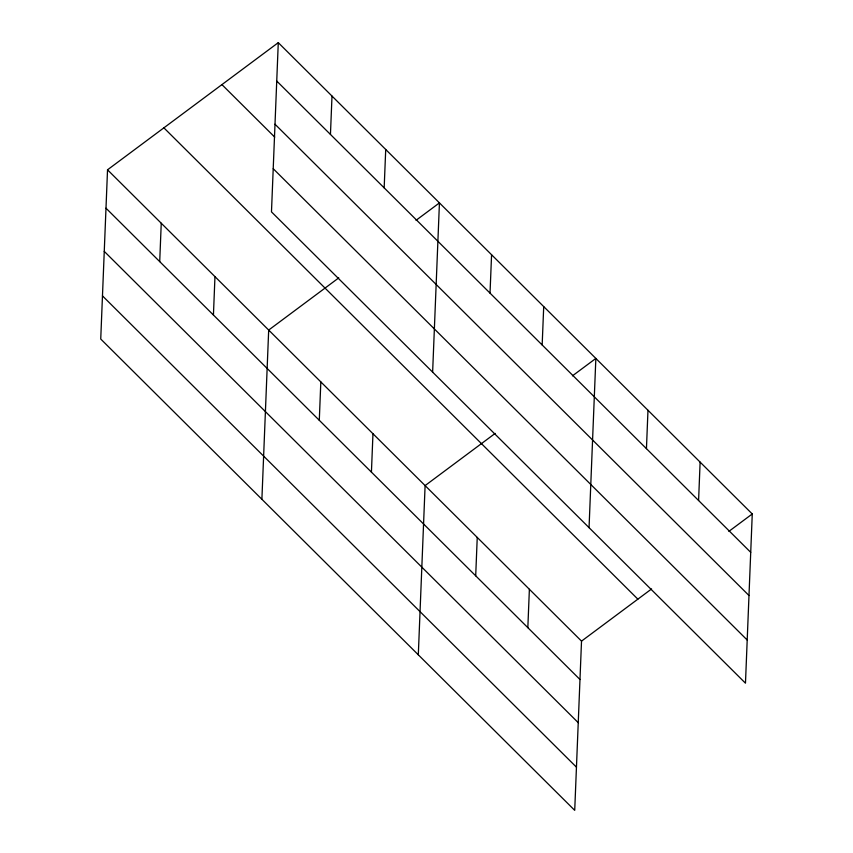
<?xml version="1.0" encoding="UTF-8"?>
<svg xmlns="http://www.w3.org/2000/svg" width="853" height="853" viewBox="0 0 853 853"><rect width="100%" height="100%" fill="white"/><g stroke="black" fill="none" stroke-linecap="round" stroke-linejoin="round"><path stroke-width="1.28" d="M107.531 169.811L100.739 339.036L574.719 810.35L581.522 641.125L107.531 169.811L278.281 42.65L752.261 513.964L745.469 683.189L271.478 211.875L278.281 42.65M159.714 261.615L161.249 223.23M213.431 315.034L214.967 276.639M261.892 499.282L268.684 330.058L338.758 277.875M330.452 134.454L331.998 96.069M319.289 420.294L320.824 381.899M371.428 472.135L372.964 433.75M384.17 187.873L385.716 149.478M418.311 654.816L425.103 485.592L495.166 433.409M432.631 372.121L439.434 202.897L416.04 220.319M475.697 575.818L477.243 537.433M490.027 293.133L491.573 254.738M527.836 627.669L529.382 589.274M542.167 344.975L543.713 306.579M589.05 527.655L595.852 358.431L572.459 375.842M646.446 448.657L647.981 410.272M698.586 500.508L700.121 462.113M581.522 641.125L651.585 588.943M728.878 531.376L752.261 513.964M276.735 81.035L750.725 552.349M274.997 124.218L748.987 595.522M221.929 84.618L274.709 137.088M273.216 168.702L747.196 640.017M163.883 127.843L637.863 599.158M105.996 208.196L579.976 679.51M104.258 251.379L578.249 722.683M102.467 295.863L576.457 767.178"/></g></svg>
